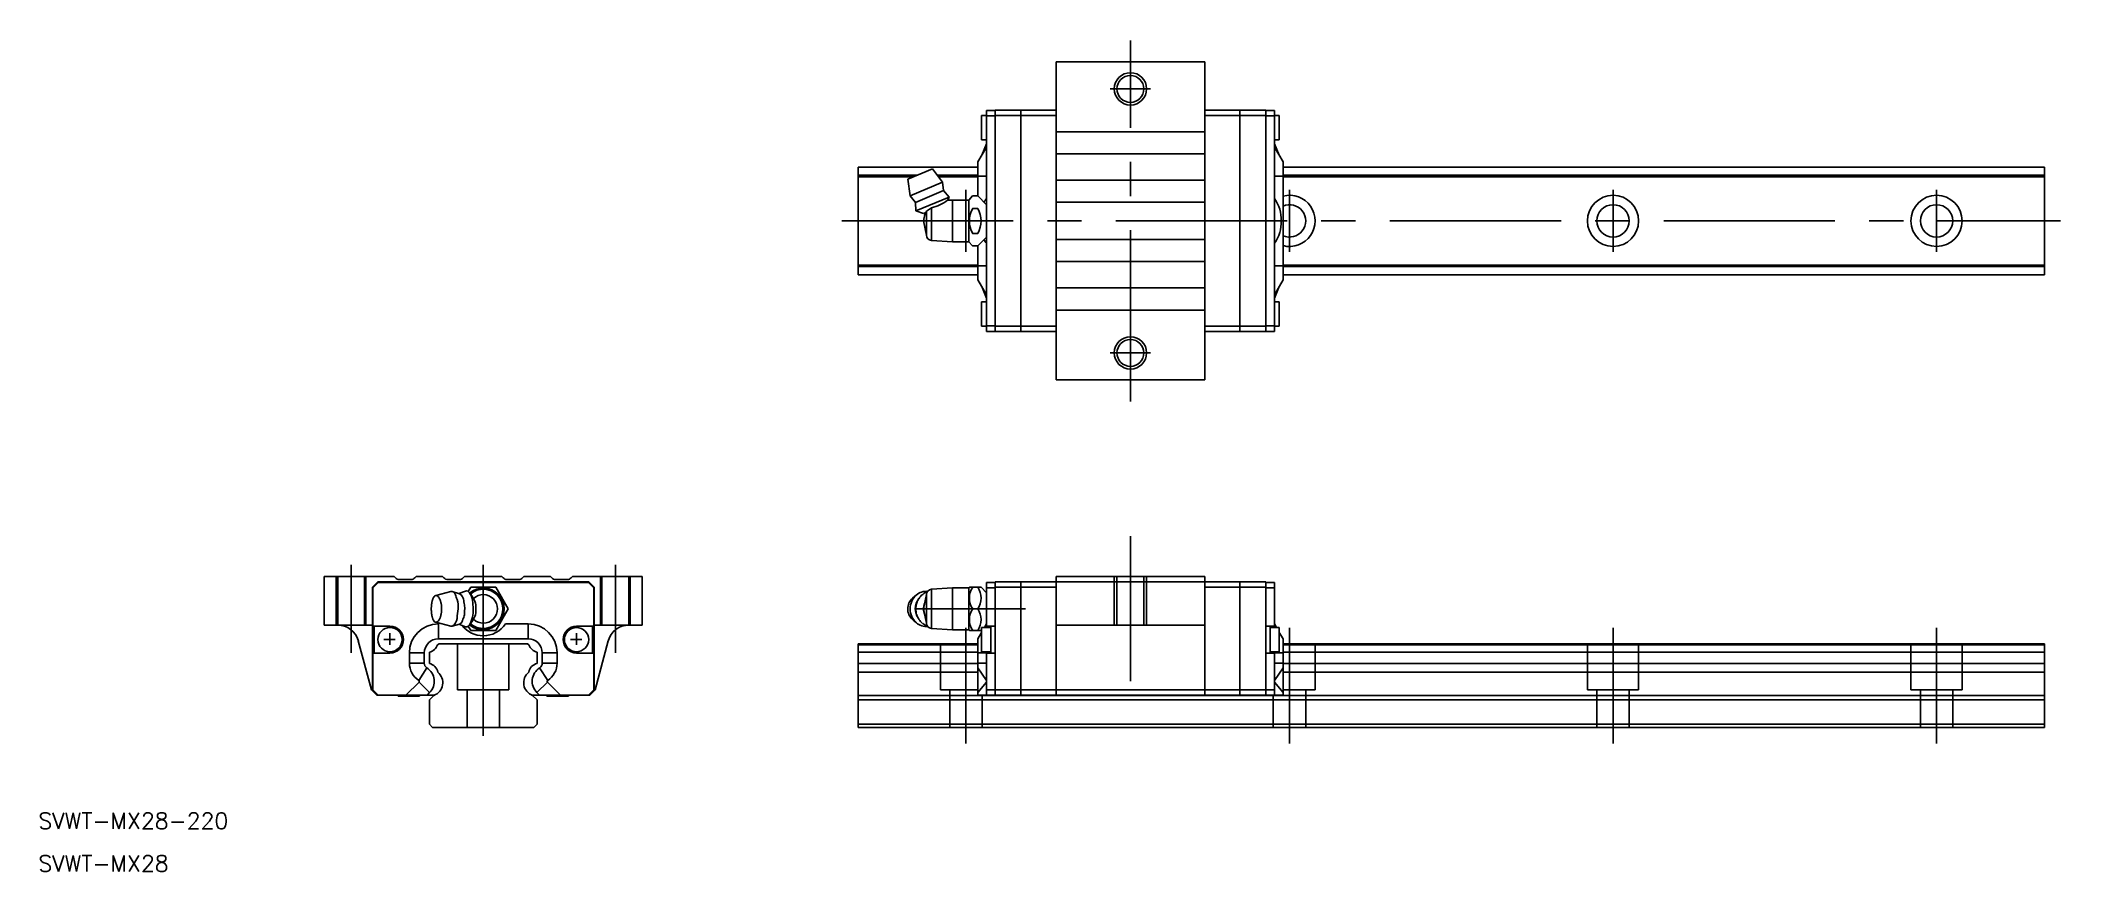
# Model space of a CAD drawing. Extents: x -82 to 293, y -27 to 127.
import ezdxf

# ---------------------------------------------------------------- set-up
doc = ezdxf.new("R2010")
doc.units = 0
doc.linetypes.add('CENTER', pattern=[50.8, 31.75, -6.35, 6.35, -6.35])
doc.linetypes.add('DASHED', pattern=[19.05, 12.7, -6.35])
doc.layers.get('0').update_dxf_attribs({"linetype": 'CONTINUOUS'})
doc.layers.add('CENTER', color=1, linetype='CENTER')
doc.styles.get("Standard").update_dxf_attribs({"font": 'txt.shx', "height": 3, "bigfont": 'bigfont.shx'})

msp = doc.modelspace()

# ---------------------------------------------------------------- linework, layer by layer
at = {"color": 7, "linetype": 'CONTINUOUS'}
for p, q in [((106.22, 123.5), (106.22, 64.5)), ((133.82, 123.5), (106.22, 123.5)), ((133.82, 64.5), (133.82, 123.5)), ((92.42, 109.05), (92.42, 113.55)), ((93.32, 113.55), (92.42, 113.55)), ((93.32, 114.5), (94.92, 114.5)), ((93.32, 114.5), (94.92, 114.5)), ((93.32, 113.5), (93.32, 114.5)), ((93.32, 113.5), (93.32, 114.5)), ((93.32, 113.5), (93.32, 94)), ((93.32, 94), (93.32, 113.5)), ((93.32, 113.5), (94.92, 113.5)), ((93.32, 113.5), (94.92, 113.5)), ((94.92, 114.55), (106.22, 114.55)), ((94.92, 113.55), (94.92, 114.55)), ((94.92, 74.45), (94.92, 113.55)), ((94.92, 113.55), (106.22, 113.55)), ((99.72, 73.45), (99.72, 114.55)), ((106.22, 114), (106.22, 115)), ((106.22, 74), (106.22, 114)), ((133.82, 114), (133.82, 115)), ((145.12, 114.55), (133.82, 114.55)), ((133.82, 74), (133.82, 114)), ((145.12, 113.55), (133.82, 113.55)), ((140.32, 73.45), (140.32, 114.55)), ((145.12, 113.55), (145.12, 114.55)), ((146.72, 114.5), (145.12, 114.5)), ((145.12, 74.45), (145.12, 113.55)), ((146.72, 113.5), (145.12, 113.5)), ((146.72, 113.5), (146.72, 114.5)), ((147.62, 113.55), (146.72, 113.55)), ((146.72, 113.5), (146.72, 74.5)), ((147.62, 109.05), (147.62, 113.55)), ((92.42, 109.05), (93.32, 109.05)), ((133.82, 110.55), (106.22, 110.55)), ((146.72, 109.05), (147.62, 109.05)), ((93.32, 107.7), (91.72, 104.93)), ((93.32, 107.7), (91.72, 104.93)), ((91.72, 104.93), (91.72, 102.33)), ((91.72, 104.93), (91.72, 102.33)), ((93.32, 108.33), (92.44, 106.17)), ((93.32, 108.33), (92.44, 106.17)), ((106.22, 106.45), (133.82, 106.45)), ((146.72, 108.33), (147.6, 106.17)), ((146.72, 107.7), (148.32, 104.93)), ((148.32, 104.93), (148.32, 102.33)), ((91.72, 104), (69.52, 104)), ((69.52, 104), (69.52, 102.48)), ((80.54, 102.48), (69.52, 102.48)), ((69.52, 102.2), (69.52, 102.48)), ((69.52, 85.8), (69.52, 102.2)), ((79.85, 102.2), (69.52, 102.2)), ((83.33, 103.64), (78.71, 101.73)), ((78.71, 101.73), (79.16, 98.67)), ((85.18, 101.16), (79.16, 98.67)), ((85.18, 101.16), (83.33, 103.64)), ((91.72, 102.48), (84.2, 102.48)), ((91.72, 102.2), (84.41, 102.2)), ((85.36, 99.61), (85.18, 101.16)), ((91.72, 102.33), (91.72, 98.6)), ((91.72, 102.33), (91.72, 98.6)), ((93.32, 102.33), (91.72, 102.33)), ((93.32, 102.33), (91.72, 102.33)), ((133.82, 101.55), (106.22, 101.55)), ((146.72, 102.33), (148.32, 102.33)), ((289.52, 104), (148.32, 104)), ((289.52, 102.48), (148.32, 102.48)), ((148.32, 102.33), (148.32, 94)), ((289.52, 102.2), (148.32, 102.2)), ((289.52, 102.48), (289.52, 104)), ((289.52, 102.48), (289.52, 102.2)), ((289.52, 102.2), (289.52, 85.8)), ((79.16, 98.67), (80.13, 97.44)), ((85.36, 99.61), (80.13, 97.44)), ((80.13, 97.44), (80.23, 95.86)), ((86.41, 98.42), (80.23, 95.86)), ((86.41, 98.42), (85.36, 99.61)), ((86.13, 97.82), (86.41, 98.42)), ((87.02, 97.87), (86.13, 97.82)), ((86.13, 97.82), (86.13, 97.82)), ((86.13, 97.82), (86.13, 97.82)), ((87.02, 97.87), (87.02, 90.13)), ((90.02, 97.87), (87.02, 97.87)), ((90.76, 98.62), (90.02, 97.87)), ((90.02, 97.87), (90.02, 90.13)), ((90.76, 98.62), (91.7, 98.62)), ((93.32, 97), (91.7, 98.62)), ((106.22, 97.45), (133.82, 97.45)), ((80.23, 95.86), (81.62, 95.36)), ((81.62, 95.36), (82.1, 95.55)), ((81.96, 95.5), (81.62, 94)), ((81.62, 94), (82.22, 91.35)), ((82.22, 95.81), (82.1, 95.55)), ((83.1, 96.45), (82.22, 95.81)), ((82.22, 95.81), (82.22, 91.35)), ((83.1, 96.45), (83.1, 90.36)), ((90.76, 96.31), (91.7, 96.31)), ((93.32, 94), (93.32, 74.5)), ((93.32, 94), (93.32, 74.5)), ((93.32, 74.5), (93.32, 94)), ((93.32, 94), (94.92, 94)), ((148.32, 94), (147.99, 94)), ((148.32, 85.67), (148.32, 94)), ((83.1, 90.36), (87.02, 90.13)), ((87.02, 90.13), (90.02, 90.13)), ((90.02, 90.13), (90.76, 89.38)), ((90.76, 91.69), (91.7, 91.69)), ((91.7, 89.38), (93.32, 91)), ((106.22, 90.55), (133.82, 90.55)), ((90.76, 89.38), (91.7, 89.38)), ((91.72, 85.67), (91.72, 89.4)), ((91.72, 85.67), (91.72, 89.4)), ((91.72, 85.67), (91.72, 89.4)), ((133.82, 86.45), (106.22, 86.45)), ((91.72, 85.8), (69.52, 85.8)), ((69.52, 85.8), (69.52, 85.52)), ((91.72, 85.52), (69.52, 85.52)), ((69.52, 84), (69.52, 85.52)), ((91.72, 84), (69.52, 84)), ((91.72, 83.07), (91.72, 85.67)), ((91.72, 83.07), (91.72, 85.67)), ((91.72, 83.07), (91.72, 85.67)), ((93.32, 85.67), (91.72, 85.67)), ((93.32, 85.67), (91.72, 85.67)), ((93.32, 85.67), (91.72, 85.67)), ((93.32, 80.3), (91.72, 83.07)), ((93.32, 80.3), (91.72, 83.07)), ((93.32, 80.3), (91.72, 83.07)), ((146.72, 85.67), (148.32, 85.67)), ((146.72, 80.3), (148.32, 83.07)), ((289.52, 85.8), (148.32, 85.8)), ((148.32, 83.07), (148.32, 85.67)), ((289.52, 85.52), (148.32, 85.52)), ((289.52, 84), (148.32, 84)), ((289.52, 85.52), (289.52, 85.8)), ((289.52, 85.52), (289.52, 84)), ((92.42, 78.95), (92.42, 74.45)), ((93.32, 78.95), (92.42, 78.95)), ((93.32, 79.67), (92.44, 81.83)), ((93.32, 79.67), (92.44, 81.83)), ((93.32, 79.67), (92.44, 81.83)), ((106.22, 81.55), (133.82, 81.55)), ((146.72, 79.67), (147.6, 81.83)), ((147.62, 78.95), (146.72, 78.95)), ((147.62, 78.95), (147.62, 74.45)), ((133.82, 77.45), (106.22, 77.45)), ((92.42, 74.45), (93.32, 74.45)), ((93.32, 74.5), (94.92, 74.5)), ((93.32, 74.5), (94.92, 74.5)), ((93.32, 74.5), (94.92, 74.5)), ((93.32, 74.5), (93.32, 73.5)), ((93.32, 74.5), (93.32, 73.5)), ((93.32, 74.5), (93.32, 73.5)), ((93.32, 73.5), (94.92, 73.5)), ((93.32, 73.5), (94.92, 73.5)), ((93.32, 73.5), (94.92, 73.5)), ((94.92, 74.45), (106.22, 74.45)), ((94.92, 74.45), (94.92, 73.45)), ((94.92, 73.45), (106.22, 73.45)), ((106.22, 74), (106.22, 73)), ((145.12, 74.45), (133.82, 74.45)), ((133.82, 74), (133.82, 73)), ((145.12, 73.45), (133.82, 73.45)), ((146.72, 74.5), (145.12, 74.5)), ((145.12, 74.45), (145.12, 73.45)), ((146.72, 73.5), (145.12, 73.5)), ((146.72, 74.5), (146.72, 73.5)), ((146.72, 74.45), (147.62, 74.45)), ((133.82, 64.5), (106.22, 64.5)), ((-16.55, 28), (-29.5, 28)), ((-29.5, 28), (-29.5, 19)), ((-19.55, 27), (-20.55, 26)), ((-19.5, 26.9), (-20.5, 25.9)), ((-19.5, 26.9), (-20.5, 25.9)), ((19.55, 27), (-19.55, 27)), ((-19.5, 26.9), (0, 26.9)), ((0, 26.9), (-19.5, 26.9)), ((-16.29, 27.74), (-16.55, 28)), ((-13.41, 27.45), (-15.59, 27.45)), ((-12.45, 28), (-12.71, 27.74)), ((-12.45, 28), (-7.55, 28)), ((-7.29, 27.74), (-7.55, 28)), ((-4.41, 27.45), (-6.59, 27.45)), ((-3.45, 28), (-3.71, 27.74)), ((3.45, 28), (-3.45, 28)), ((0, 26.9), (19.5, 26.9)), ((0, 26.9), (19.5, 26.9)), ((19.5, 26.9), (0, 26.9)), ((0, 26), (0, 26.9)), ((3.45, 28), (3.71, 27.74)), ((4.41, 27.45), (6.59, 27.45)), ((7.29, 27.74), (7.55, 28)), ((12.45, 28), (7.55, 28)), ((12.45, 28), (12.71, 27.74)), ((13.41, 27.45), (15.59, 27.45)), ((16.29, 27.74), (16.55, 28)), ((16.55, 28), (29.5, 28)), ((19.5, 26.9), (20.5, 25.9)), ((19.5, 26.9), (20.5, 25.9)), ((19.5, 26.9), (20.5, 25.9)), ((19.55, 27), (20.55, 26)), ((29.5, 28), (29.5, 19)), ((93.32, 26.9), (94.92, 26.9)), ((93.32, 26.9), (94.92, 26.9)), ((93.32, 26.9), (94.92, 26.9)), ((93.32, 26.9), (93.32, 25.9)), ((93.32, 26.9), (93.32, 25.9)), ((93.32, 26.9), (93.32, 25.9)), ((94.92, 27), (106.22, 27)), ((94.92, 27), (94.92, 26)), ((99.72, 6), (99.72, 27)), ((133.82, 28), (106.22, 28)), ((106.22, 28), (106.22, 27)), ((133.82, 27), (106.22, 27)), ((106.22, 27), (106.22, 20.5)), ((133.82, 28), (133.82, 27)), ((133.82, 27), (133.82, 20.5)), ((145.12, 27), (133.82, 27)), ((140.32, 6), (140.32, 27)), ((145.12, 27), (145.12, 26)), ((146.72, 26.9), (145.12, 26.9)), ((146.72, 26.9), (146.72, 25.9)), ((-20.55, 26), (-20.55, 7)), ((-20.5, 25.9), (-20.5, 18.8)), ((-20.5, 25.9), (-20.5, 18.8)), ((-6.04, 25.24), (-8.78, 24.49)), ((-4.4, 24.82), (-5.77, 25.24)), ((-3.32, 25.31), (-4.54, 24.86)), ((-2.77, 25.2), (-2.31, 26)), ((-2.77, 25.2), (-2.31, 26)), ((-2.14, 24.42), (-2.56, 24.98)), ((-2.31, 26), (2.31, 26)), ((-1.81, 23.93), (-2.14, 24.42)), ((-1.55, 23.43), (-1.81, 23.93)), ((2.31, 26), (4.62, 22)), ((20.5, 25.9), (20.5, 18.8)), ((20.5, 25.9), (20.5, 18.8)), ((20.5, 25.9), (20.5, 18.8)), ((20.55, 26), (20.55, 7)), ((80.33, 24.58), (79.61, 23.98)), ((82.22, 24.65), (81.62, 22)), ((82.22, 24.65), (82.22, 19.35)), ((87.02, 25.88), (83.1, 25.64)), ((83.1, 25.64), (83.1, 18.36)), ((90.02, 25.88), (87.02, 25.88)), ((87.02, 25.88), (87.02, 18.13)), ((90.15, 26), (90.02, 25.88)), ((90.02, 25.88), (90.02, 18.13)), ((90.15, 26), (90.76, 26)), ((90.76, 26), (91.7, 26)), ((91.7, 26), (92.32, 26)), ((93.32, 25), (92.32, 26)), ((93.32, 25.9), (93.32, 18.8)), ((93.32, 25.9), (93.32, 18.8)), ((93.32, 25.9), (93.32, 18.8)), ((93.32, 25.9), (94.92, 25.9)), ((93.32, 25.9), (94.92, 25.9)), ((93.32, 25.9), (94.92, 25.9)), ((94.92, 26), (94.92, 7)), ((94.92, 26), (106.22, 26)), ((145.12, 26), (133.82, 26)), ((145.12, 26), (145.12, 7)), ((146.72, 25.9), (145.12, 25.9)), ((146.72, 25.9), (146.72, 18.8)), ((-29.5, 19), (-20.55, 19)), ((-20.5, 18.8), (-17.3, 18.8)), ((-20.5, 18.8), (-17.3, 18.8)), ((-20.25, 18.8), (-20.25, 13.8)), ((-20.25, 18.8), (-20.25, 13.8)), ((-8.78, 19.51), (-6.04, 18.76)), ((-8.33, 19.2), (-8.33, 16.43)), ((-8.33, 19.2), (-8.33, 16.43)), ((-5.77, 18.76), (-4.4, 19.18)), ((-4.54, 19.14), (-3.32, 18.69)), ((-2.77, 18.8), (-2.31, 18)), ((-2.56, 19.02), (-2.14, 19.58)), ((-2.14, 19.58), (-1.81, 20.07)), ((-1.81, 20.07), (-1.55, 20.57)), ((4.62, 22), (2.31, 18)), ((8.33, 19.2), (4.14, 19.2)), ((8.33, 19.2), (4.14, 19.2)), ((8.33, 19.2), (4.14, 19.2)), ((8.33, 19.2), (8.33, 16.43)), ((8.33, 19.2), (8.33, 16.43)), ((8.33, 19.2), (8.33, 16.43)), ((20.5, 18.8), (17.3, 18.8)), ((20.5, 18.8), (17.3, 18.8)), ((20.5, 18.8), (17.3, 18.8)), ((20.25, 18.8), (20.25, 13.8)), ((20.25, 18.8), (20.25, 13.8)), ((20.55, 19), (29.5, 19)), ((81.62, 22), (82.22, 19.35)), ((90.76, 22), (91.7, 22)), ((93.32, 19.2), (92.95, 18.55)), ((93.32, 19.2), (92.95, 18.55)), ((93.32, 19.2), (92.95, 18.55)), ((93.32, 18.8), (94.92, 18.8)), ((93.32, 18.8), (94.92, 18.8)), ((93.32, 18.8), (94.92, 18.8)), ((93.32, 18.55), (93.32, 18.8)), ((93.32, 18.55), (93.32, 18.8)), ((93.32, 18.55), (93.32, 18.8)), ((94.12, 18.8), (94.12, 13.8)), ((94.12, 18.8), (94.12, 13.8)), ((106.22, 20.5), (106.22, 7)), ((133.82, 19), (106.22, 19)), ((133.82, 20.5), (133.82, 7)), ((146.72, 18.8), (145.12, 18.8)), ((145.92, 18.8), (145.92, 13.8)), ((146.72, 19.2), (147.1, 18.55)), ((146.72, 18.55), (146.72, 18.8)), ((-20.75, 7), (-23.17, 16.04)), ((-8.2, 15.5), (-8.48, 15.34)), ((-8.33, 16.43), (0, 16.43)), ((-8.33, 16.43), (0, 16.43)), ((8.2, 15.5), (-8.2, 15.5)), ((2.31, 18), (-2.31, 18)), ((0, 17), (0, 18)), ((0, 16.43), (0, 17)), ((0, 16.43), (0, 17)), ((0, 16.43), (0, 17)), ((8.33, 16.43), (0, 16.43)), ((8.33, 16.43), (0, 16.43)), ((8.33, 16.43), (0, 16.43)), ((0, 15.5), (0, 16.43)), ((8.2, 15.5), (8.48, 15.34)), ((20.75, 7), (23.17, 16.04)), ((91.72, 15.5), (69.52, 15.5)), ((69.52, 15.5), (69.52, 15.34)), ((91.72, 15.34), (69.52, 15.34)), ((69.52, 13.94), (69.52, 15.34)), ((83.1, 18.36), (87.02, 18.13)), ((87.02, 18.13), (90.02, 18.13)), ((90.02, 18.13), (90.15, 18)), ((90.76, 18), (90.15, 18)), ((90.76, 18), (91.7, 18)), ((92.32, 18), (91.7, 18)), ((92.42, 17.64), (91.72, 16.43)), ((92.42, 17.64), (91.72, 16.43)), ((92.42, 17.64), (91.72, 16.43)), ((91.72, 13.83), (91.72, 16.43)), ((91.72, 13.83), (91.72, 16.43)), ((91.72, 13.83), (91.72, 16.43)), ((92.32, 18), (92.42, 18.1)), ((92.42, 18.55), (92.42, 14.05)), ((94.12, 18.55), (92.42, 18.55)), ((92.87, 18.55), (93.05, 18.73)), ((147.62, 18.55), (145.92, 18.55)), ((147.62, 18.55), (147.62, 14.05)), ((147.62, 17.64), (148.32, 16.43)), ((148.32, 13.83), (148.32, 16.43)), ((289.52, 15.5), (148.32, 15.5)), ((289.52, 15.34), (148.32, 15.34)), ((289.52, 15.34), (289.52, 15.5)), ((289.52, 15.34), (289.52, 13.94)), ((-20.5, 13.8), (-20.5, 7)), ((-20.5, 13.8), (-20.5, 7)), ((-17.3, 13.8), (-20.5, 13.8)), ((-17.3, 13.8), (-20.5, 13.8)), ((-13.7, 13.83), (-10.93, 13.83)), ((-13.7, 13.83), (-10.93, 13.83)), ((-13.7, 11.92), (-13.7, 13.83)), ((-13.7, 11.92), (-13.7, 13.83)), ((-13.7, 11.92), (-10.93, 11.92)), ((-13.7, 11.92), (-10.93, 11.92)), ((-10.93, 11.92), (-10.93, 13.83)), ((-10.93, 11.92), (-10.93, 13.83)), ((-10, 13.94), (-10, 11.86)), ((10, 13.94), (10, 11.86)), ((13.7, 13.83), (10.93, 13.83)), ((13.7, 13.83), (10.93, 13.83)), ((13.7, 13.83), (10.93, 13.83)), ((10.93, 11.92), (10.93, 13.83)), ((10.93, 11.92), (10.93, 13.83)), ((10.93, 11.92), (10.93, 13.83)), ((13.7, 11.92), (10.93, 11.92)), ((13.7, 11.92), (10.93, 11.92)), ((13.7, 11.92), (10.93, 11.92)), ((13.7, 11.92), (13.7, 13.83)), ((13.7, 11.92), (13.7, 13.83)), ((13.7, 11.92), (13.7, 13.83)), ((17.3, 13.8), (20.5, 13.8)), ((17.3, 13.8), (20.5, 13.8)), ((17.3, 13.8), (20.5, 13.8)), ((20.5, 13.8), (20.5, 7)), ((20.5, 13.8), (20.5, 7)), ((20.5, 13.8), (20.5, 7)), ((91.72, 13.94), (69.52, 13.94)), ((69.52, 13.94), (69.52, 11.86)), ((91.72, 11.86), (69.52, 11.86)), ((69.52, 10.24), (69.52, 11.86)), ((93.32, 13.83), (91.72, 13.83)), ((91.72, 11.92), (91.72, 13.83)), ((93.32, 13.83), (91.72, 13.83)), ((91.72, 11.92), (91.72, 13.83)), ((93.32, 13.83), (91.72, 13.83)), ((91.72, 11.92), (91.72, 13.83)), ((91.72, 11.07), (91.72, 11.92)), ((93.32, 11.92), (91.72, 11.92)), ((91.72, 11.07), (91.72, 11.92)), ((93.32, 11.92), (91.72, 11.92)), ((91.72, 11.07), (91.72, 11.92)), ((93.32, 11.92), (91.72, 11.92)), ((92.42, 14.05), (94.12, 14.05)), ((93.32, 13.8), (93.32, 14.05)), ((93.32, 13.8), (93.32, 14.05)), ((93.32, 13.8), (93.32, 14.05)), ((93.32, 13.8), (94.92, 13.8)), ((93.32, 13.8), (94.92, 13.8)), ((93.32, 13.8), (94.92, 13.8)), ((93.32, 13.8), (93.32, 7)), ((93.32, 13.8), (93.32, 7)), ((93.32, 13.8), (93.32, 7)), ((146.72, 13.8), (145.12, 13.8)), ((145.92, 14.05), (147.62, 14.05)), ((146.72, 13.8), (146.72, 14.05)), ((146.72, 13.83), (148.32, 13.83)), ((146.72, 13.8), (146.72, 7)), ((146.72, 11.92), (148.32, 11.92)), ((289.52, 13.94), (148.32, 13.94)), ((148.32, 11.92), (148.32, 13.83)), ((148.32, 11.07), (148.32, 11.92)), ((289.52, 11.86), (148.32, 11.86)), ((289.52, 11.86), (289.52, 13.94)), ((289.52, 11.86), (289.52, 10.24)), ((-14.33, 6), (-11.91, 8.42)), ((-14.33, 6), (-11.91, 8.42)), ((-11.95, 8.73), (-10.46, 11.07)), ((-11.95, 8.73), (-10.46, 11.07)), ((-11.91, 8.42), (-9.95, 6.46)), ((-11.91, 8.42), (-9.95, 6.46)), ((11.91, 8.42), (9.95, 6.46)), ((11.91, 8.42), (9.95, 6.46)), ((11.91, 8.42), (9.95, 6.46)), ((11.95, 8.73), (10.46, 11.07)), ((11.95, 8.73), (10.46, 11.07)), ((11.95, 8.73), (10.46, 11.07)), ((14.33, 6), (11.91, 8.42)), ((14.33, 6), (11.91, 8.42)), ((14.33, 6), (11.91, 8.42)), ((69.52, 5.95), (69.52, 10.24)), ((91.72, 10.24), (69.52, 10.24)), ((93.32, 8.73), (91.72, 11.07)), ((91.72, 6.46), (91.72, 11.07)), ((93.32, 8.73), (91.72, 11.07)), ((91.72, 6.46), (91.72, 11.07)), ((93.32, 8.73), (91.72, 11.07)), ((91.72, 6.46), (91.72, 11.07)), ((93.32, 8.42), (91.72, 6.46)), ((93.32, 8.42), (91.72, 6.46)), ((93.32, 8.42), (91.72, 6.46)), ((146.72, 8.73), (148.32, 11.07)), ((146.72, 8.42), (148.32, 6.46)), ((148.32, 6.46), (148.32, 11.07)), ((289.52, 10.24), (148.32, 10.24)), ((289.52, 10.24), (289.52, 5.95)), ((-20.75, 7), (-19.75, 6)), ((-20.55, 7), (-19.55, 6)), ((-20.5, 7), (-19.5, 6)), ((-20.5, 7), (-19.5, 6)), ((-19.75, 6), (-19.55, 6)), ((-19.55, 6), (-19.5, 6)), ((-19.5, 6), (-14.33, 6)), ((-19.5, 6), (-14.33, 6)), ((-15.8, 6), (-15.8, 5.8)), ((-11.8, 5.8), (-15.8, 5.8)), ((-14.33, 6), (-10.42, 6)), ((-14.33, 6), (-10.42, 6)), ((-11.8, 5.8), (-11.8, 6)), ((-10.42, 6), (-9.95, 6.46)), ((-10.42, 6), (-9.95, 6.46)), ((-10.42, 6), (-9.02, 6)), ((-10.42, 6), (-9.02, 6)), ((-9.15, 5.95), (-10, 5.1)), ((-10, 5.1), (-10, 0.6)), ((10.42, 6), (9.02, 6)), ((10.42, 6), (9.02, 6)), ((10.42, 6), (9.02, 6)), ((9.15, 5.95), (10, 5.1)), ((10.42, 6), (9.95, 6.46)), ((10.42, 6), (9.95, 6.46)), ((10.42, 6), (9.95, 6.46)), ((10, 5.1), (10, 0.6)), ((14.33, 6), (10.42, 6)), ((14.33, 6), (10.42, 6)), ((14.33, 6), (10.42, 6)), ((11.8, 6), (11.8, 5.8)), ((11.8, 5.8), (15.8, 5.8)), ((19.5, 6), (14.33, 6)), ((19.5, 6), (14.33, 6)), ((19.5, 6), (14.33, 6)), ((15.8, 5.8), (15.8, 6)), ((20.5, 7), (19.5, 6)), ((20.5, 7), (19.5, 6)), ((20.5, 7), (19.5, 6)), ((19.55, 6), (19.5, 6)), ((20.55, 7), (19.55, 6)), ((19.75, 6), (19.55, 6)), ((20.75, 7), (19.75, 6)), ((152.82, 5.95), (69.52, 5.95)), ((69.52, 5.95), (69.52, 5.1)), ((289.52, 5.1), (69.52, 5.1)), ((69.52, 5.1), (69.52, 0.6)), ((91.72, 6), (91.72, 6.46)), ((91.72, 6), (91.72, 6.46)), ((91.72, 6), (91.72, 6.46)), ((93.32, 6), (91.72, 6)), ((93.32, 6), (91.72, 6)), ((93.32, 6), (91.72, 6)), ((93.32, 7), (93.32, 6)), ((93.32, 7), (93.32, 6)), ((93.32, 7), (93.32, 6)), ((93.32, 7), (94.92, 7)), ((93.32, 7), (94.92, 7)), ((93.32, 7), (94.92, 7)), ((93.32, 6), (94.92, 6)), ((93.32, 6), (94.92, 6)), ((93.32, 6), (94.92, 6)), ((94.92, 7), (94.92, 6)), ((94.92, 7), (106.22, 7)), ((94.92, 6), (106.22, 6)), ((106.22, 7), (106.22, 6)), ((133.82, 7), (106.22, 7)), ((133.82, 6), (106.22, 6)), ((289.52, 5.95), (132.02, 5.95)), ((133.82, 7), (133.82, 6)), ((145.12, 7), (133.82, 7)), ((145.12, 6), (133.82, 6)), ((146.72, 7), (145.12, 7)), ((145.12, 7), (145.12, 6)), ((146.72, 6), (145.12, 6)), ((146.72, 7), (146.72, 6)), ((146.72, 6), (148.32, 6)), ((148.32, 6), (148.32, 6.46)), ((289.52, 5.1), (289.52, 5.95)), ((289.52, 0.6), (289.52, 5.1)), ((-10, 0.6), (-9.4, 0)), ((-9.4, 0), (9.4, 0)), ((10, 0.6), (9.4, 0)), ((289.52, 0.6), (69.52, 0.6)), ((69.52, 0.6), (69.52, 0)), ((289.52, 0), (69.52, 0)), ((289.52, 0), (289.52, 0.6))]:
    msp.add_line(p, q, dxfattribs=at)
at = {"color": 3, "linetype": 'DASHED'}
for p, q in [((-27.25, 28), (-27.25, 19)), ((-27, 28), (-27, 19)), ((-22, 28), (-22, 19)), ((-21.75, 28), (-21.75, 19)), ((21.75, 28), (21.75, 19)), ((22, 28), (22, 19)), ((27, 28), (27, 19)), ((27.25, 28), (27.25, 19)), ((117.02, 28), (117.02, 19)), ((117.52, 28), (117.52, 19)), ((122.52, 28), (122.52, 19)), ((123.02, 28), (123.02, 19)), ((-27.25, 19), (-21.75, 19)), ((21.75, 19), (27.25, 19)), ((-4.75, 15.5), (-4.75, 7)), ((4.75, 15.5), (4.75, 7)), ((84.77, 15.5), (84.77, 7)), ((154.27, 15.5), (154.27, 7)), ((204.77, 15.5), (204.77, 7)), ((214.27, 15.5), (214.27, 7)), ((264.77, 15.5), (264.77, 7)), ((274.27, 15.5), (274.27, 7)), ((4.75, 7), (-4.75, 7)), ((-3, 7), (-3, 0)), ((3, 7), (3, 0)), ((84.77, 7), (91.72, 7)), ((86.52, 7), (86.52, 0)), ((92.52, 6), (92.52, 0)), ((146.52, 6), (146.52, 0)), ((148.32, 7), (154.27, 7)), ((152.52, 7), (152.52, 0)), ((204.77, 7), (214.27, 7)), ((206.52, 7), (206.52, 0)), ((212.52, 7), (212.52, 0)), ((264.77, 7), (274.27, 7)), ((266.52, 7), (266.52, 0)), ((272.52, 7), (272.52, 0))]:
    msp.add_line(p, q, dxfattribs=at)
at = {"linetype": 'CONTINUOUS'}
for p, q in [((-5.77, 25.24), (-6.04, 25.24)), ((-5.77, 18.76), (-6.04, 18.76))]:
    msp.add_line(p, q, dxfattribs=at)
at = {"color": 3, "linetype": 'CONTINUOUS'}
for centre in [(120.02, 118.5), (120.02, 69.5)]:
    msp.add_circle(centre, 3, dxfattribs=at)
at = {"color": 7, "linetype": 'CONTINUOUS'}
for centre, radius in [((120.02, 118.5), 2.5), ((209.52, 94), 4.75), ((269.52, 94), 4.75), ((209.52, 94), 3), ((269.52, 94), 3), ((120.02, 69.5), 2.5), ((-17.3, 16.3), 2.25), ((17.3, 16.3), 2.25)]:
    msp.add_circle(centre, radius, dxfattribs=at)
for centre, radius, start, end in [((81.68, 103.6), 7.29, 281.2292, 307.55), ((96.46, 95.49), 4.11, 139.8147, 151.2732), ((96.46, 95.49), 4.11, 139.8147, 151.2732), ((141.32, 94.22), 6.67, 358.1073, 36.0009), ((149.52, 94), 4.75, 255.3667, 104.6333), ((94.77, 94), 4.62, 150.0104, 209.9895), ((87.7, 94), 4.62, 330.0001, 29.9999), ((141.32, 93.78), 6.67, 323.9991, 1.8927), ((149.52, 94), 3, 246.4218, 113.5782), ((83.22, 91.35), 1, 180, 263.2229), ((96.46, 92.51), 4.11, 208.7268, 220.1853), ((96.46, 92.51), 4.11, 208.7268, 220.1853), ((96.46, 92.51), 4.11, 208.7268, 220.1853), ((-15.59, 28.45), 1, 225, 270), ((-13.41, 28.45), 1, 270, 315), ((-6.59, 28.45), 1, 225, 270), ((-4.41, 28.45), 1, 270, 315), ((4.41, 28.45), 1, 225, 270), ((6.59, 28.45), 1, 270, 315), ((13.41, 28.45), 1, 225, 270), ((15.59, 28.45), 1, 270, 315), ((-7.82, 22.29), 1.81, 173.733, 180.0616), ((-13.47, 22.91), 3.87, 353.733, 356.7047), ((-7.84, 22.58), 1.77, 170.1836, 176.7047), ((-13.84, 23.62), 4.32, 350.1836, 352.8665), ((-7.89, 22.88), 1.68, 165.9229, 172.8665), ((-15.06, 24.67), 5.71, 345.9229, 347.9835), ((-7.99, 23.17), 1.51, 160.0922, 167.9835), ((-31.26, 31.6), 23.24, 340.0922, 340.6158), ((-8.23, 23.49), 1.18, 149.9462, 160.6158), ((-7.16, 22.88), 2.41, 144.2871, 149.9462), ((-8.72, 24), 0.49, 97.1639, 144.2871), ((-8.83, 23.86), 0.628, 42.7713, 85.8209), ((-9.66, 23.09), 1.76, 34.4113, 42.7713), ((-9.34, 23.31), 1.37, 24.8028, 34.4113), ((-13.66, 21.32), 6.13, 22.7591, 24.8028), ((-9.7, 22.98), 1.84, 16.1339, 22.7591), ((-41.36, 13.82), 34.79, 15.7913, 16.1339), ((-9.92, 22.71), 2.12, 10.2366, 15.7913), ((23.12, 28.68), 31.46, 190.2366, 190.607), ((-10.04, 22.47), 2.29, 5.5412, 10.607), ((8.45, 24.26), 16.29, 185.5412, 186.2483), ((-10.11, 22.23), 2.37, 1.408, 6.2483), ((-6.18, 24.24), 1.08, 21.0278, 67.2834), ((-25.74, 16.72), 22.03, 18.6519, 21.0278), ((-8.85, 22.42), 4.21, 354.2322, 18.6519), ((-4.99, 23.55), 1.39, 55.0676, 65.0564), ((-4.56, 24.16), 0.646, 25.4744, 55.0676), ((16.46, 34.18), 22.64, 205.4744, 206.7542), ((-5, 23.36), 1.4, 7.3483, 26.7542), ((21.44, 26.77), 25.26, 187.3483, 189.748), ((-5.24, 22.19), 1.81, 354.0912, 9.748), ((-3.14, 24.83), 0.511, 60.8171, 110.5992), ((-3.37, 24.42), 0.984, 34.9878, 60.8171), ((-5.21, 23.13), 3.23, 7.3525, 34.9878), ((0, 22), 3.88, 229.2393, 130.7607), ((0, 22), 3.64, 229.0058, 130.9942), ((-24.05, 20.7), 22.23, 3.3561, 7.3525), ((0, 22), 2.65, 226.8285, 133.1715), ((-6.66, 22), 5.31, 344.3386, 15.6614), ((81.46, 21.99), 2.75, 156.3696, 179.7225), ((81.17, 22.11), 2.43, 129.9202, 156.3696), ((82.61, 22.01), 3.45, 155.8923, 180.1998), ((82.46, 22.08), 3.29, 130.7852, 155.8923), ((83.26, 21.99), 3.14, 141.4466, 179.7942), ((83.69, 22.02), 3.46, 163.2854, 180.3436), ((82.18, 22.4), 2.86, 85.1547, 130.7852), ((83.83, 21.98), 3.61, 146.9357, 163.2854), ((83.42, 22.25), 3.11, 109.6894, 146.9357), ((84.02, 22), 2.4, 154.7068, 179.7781), ((83.22, 24.65), 1, 96.7771, 180), ((93.69, 24), 3.54, 145.6279, 214.3721), ((88.78, 24), 3.54, 325.6279, 34.3721), ((-27.03, 15), 4, 15, 90), ((-17.3, 16.3), 2.5, 270, 90), ((-17.3, 16.3), 2.5, 270, 90), ((-8.33, 13.83), 5.37, 90.0008, 179.9992), ((-8.33, 13.83), 5.37, 90.0008, 179.9992), ((-13.35, 22.28), 3.71, 356.9724, 0.0616), ((-7.82, 21.99), 1.83, 176.9724, 183.2469), ((-13.35, 21.68), 3.72, 0.1617, 3.2469), ((-7.82, 21.69), 1.81, 180.1617, 186.4986), ((-13.49, 21.05), 3.89, 3.5403, 6.4986), ((-7.84, 21.4), 1.77, 183.5403, 190.0814), ((-13.88, 20.32), 4.37, 7.4277, 10.0814), ((-7.89, 21.1), 1.67, 187.4277, 194.4141), ((-15.23, 19.22), 5.9, 12.4183, 14.4141), ((-8, 20.81), 1.5, 192.4183, 200.4132), ((-42.96, 7.8), 35.8, 20.0721, 20.4132), ((-8.25, 20.48), 1.15, 200.0721, 211.1208), ((-7.48, 20.95), 2.06, 211.1208, 217.8884), ((-8.72, 19.98), 0.477, 217.8884, 242.119), ((-8.77, 19.89), 0.381, 242.119, 267.2598), ((-8.82, 20.11), 0.597, 273.2202, 298.7005), ((-8.81, 20.1), 0.589, 298.7005, 314.972), ((-9.53, 20.81), 1.59, 314.972, 324.4048), ((-9.31, 20.66), 1.33, 324.4048, 334.4057), ((-13.18, 22.51), 5.62, 334.4057, 336.6464), ((-9.68, 21), 1.81, 336.6464, 343.3865), ((-35.48, 28.7), 28.74, 343.3865, 343.8022), ((-9.91, 21.27), 2.1, 343.8022, 349.4059), ((26.22, 14.52), 34.65, 169.0693, 169.4059), ((-10.04, 21.52), 2.28, 349.0693, 354.1585), ((8.81, 19.59), 16.67, 173.4671, 174.1585), ((-10.1, 21.76), 2.37, 353.4671, 358.3172), ((5.9, 21.29), 13.64, 177.4766, 178.3172), ((5.83, 22.62), 13.57, 181.408, 182.2531), ((-10.13, 21.99), 2.4, 357.4766, 2.2531), ((-6.93, 20.49), 2.08, 304.0454, 352.8838), ((-79.96, 29.61), 75.68, 352.8838, 354.2322), ((-4.7, 19.97), 0.842, 290.5673, 338.4782), ((0, 22), 5, 218.0521, 269.9873), ((0, 22), 5, 218.0521, 269.9873), ((-24.16, 27.65), 21.76, 338.4782, 340.7177), ((-6.12, 21.34), 2.66, 340.7177, 1.156), ((1.47, 21.49), 4.94, 174.0912, 181.156), ((-2.06, 17.59), 1.41, 120.5653, 126.3092), ((-3.06, 19.29), 0.561, 300.5653, 331.7244), ((-8.05, 21.97), 6.23, 331.7244, 345.9353), ((-6.97, 21.7), 5.12, 345.9353, 3.3561), ((0, 22), 5, 270.0118, 325.9324), ((0, 22), 5, 270.0118, 325.9324), ((0, 22), 5, 270.0118, 325.9324), ((8.33, 13.83), 5.37, 0.0008, 89.9992), ((8.33, 13.83), 5.37, 0.0008, 89.9992), ((8.33, 13.83), 5.37, 0.0008, 89.9992), ((17.3, 16.3), 2.5, 90, 270), ((17.3, 16.3), 2.5, 90, 270), ((17.3, 16.3), 2.5, 90, 270), ((27.03, 15), 4, 90, 165), ((81.34, 21.99), 2.63, 179.7225, 204.1854), ((81.26, 21.95), 2.53, 204.1854, 229.5249), ((82.72, 22.01), 3.56, 180.1998, 203.7081), ((82.38, 21.86), 3.19, 203.7081, 230.0021), ((111.02, 56.82), 48.38, 229.5249, 230.6346), ((83.11, 21.99), 2.98, 179.7942, 196.5767), ((83.99, 22.02), 3.76, 180.3436, 196.0273), ((83.35, 22.06), 3.23, 196.5767, 217.9131), ((82.23, 21.68), 2.95, 230.0021, 251.8623), ((83.58, 21.9), 3.33, 196.0273, 213.7038), ((83.6, 21.92), 3.36, 213.7038, 231.0042), ((82.17, 21.5), 2.76, 251.8623, 275.2328), ((83.32, 21.56), 2.9, 231.0042, 250.9998), ((84.08, 22.02), 2.46, 180.3823, 205.1326), ((83.22, 19.35), 1, 180, 263.2229), ((93.69, 20), 3.54, 145.6279, 214.3721), ((88.78, 20), 3.54, 325.6279, 34.3721), ((-8.33, 13.83), 2.6, 90, 180), ((-8.33, 13.83), 2.6, 90, 180), ((-10.48, 15.98), 2.1, 283.2606, 342.1056), ((-3.12, 19.59), 0.919, 257.7557, 277.7073), ((-3.03, 18.92), 0.242, 277.7073, 306.3092), ((8.33, 13.83), 2.6, 0, 90), ((8.33, 13.83), 2.6, 0, 90), ((8.33, 13.83), 2.6, 0, 90), ((10.48, 15.98), 2.1, 197.8944, 256.7394), ((-9.93, 11.92), 3.77, 180, 237.6682), ((-9.93, 11.92), 3.77, 180, 237.6682), ((-9.93, 11.92), 1, 180, 237.6682), ((-9.93, 11.92), 1, 180, 237.6682), ((-10.48, 9.82), 2.1, 11.6297, 76.7394), ((10.48, 9.82), 2.1, 103.2606, 168.3703), ((9.93, 11.92), 1, 302.3318, 0), ((9.93, 11.92), 1, 302.3318, 0), ((9.93, 11.92), 1, 302.3318, 0), ((9.93, 11.92), 3.77, 302.3318, 0), ((9.93, 11.92), 3.77, 302.3318, 0), ((9.93, 11.92), 3.77, 302.3318, 0), ((-12.05, 8.56), 0.2, 315.0001, 57.6681), ((-12.05, 8.56), 2.97, 315, 57.6682), ((-12.05, 8.56), 2.97, 315, 57.6682), ((-10, 8.3), 2.5, 289.8363, 50.9443), ((10, 8.3), 2.5, 129.0557, 250.1637), ((12.05, 8.56), 2.97, 122.3318, 225), ((12.05, 8.56), 2.97, 122.3318, 225), ((12.05, 8.56), 2.97, 122.3318, 225), ((12.05, 8.56), 0.2, 122.3318, 224.9999)]:
    msp.add_arc(centre, radius, start, end, dxfattribs=at)
at = {"layer": 'CENTER', "color": 1, "linetype": 'CENTER'}
for p, q in [((120.02, 60.5), (120.02, 127.5)), ((116.27, 118.5), (123.77, 118.5)), ((89.52, 99.75), (89.52, 88.25)), ((149.52, 99.75), (149.52, 88.25)), ((209.52, 99.75), (209.52, 88.25)), ((269.52, 99.75), (269.52, 88.25)), ((66.52, 94), (292.52, 94)), ((116.27, 69.5), (123.77, 69.5)), ((120.02, 8.61), (120.02, 35.47)), ((-24.5, 30.17), (-24.5, 13.81)), ((0, 30.17), (0, -2.06)), ((24.5, 30.17), (24.5, 13.81)), ((100.53, 22), (79.99, 22)), ((-18.45, 16.3), (-16.35, 16.3)), ((-17.3, 17.5), (-17.3, 15.3)), ((16.15, 16.3), (18.25, 16.3)), ((17.3, 17.5), (17.3, 15.3)), ((89.52, 18.5), (89.52, -3)), ((149.52, 18.5), (149.52, -3)), ((209.52, 18.5), (209.52, -3)), ((269.52, 18.5), (269.52, -3))]:
    msp.add_line(p, q, dxfattribs=at)

# ---------------------------------------------------------------- texts
at = {"color": 7, "linetype": 'CONTINUOUS'}
for s, p in [('SVWT-MX28-220', (-82.51, -18.84)), ('SVWT-MX28', (-82.51, -26.76))]:
    msp.add_text(s, height=3, dxfattribs=at).set_placement(p)

doc.saveas('drawing.dxf')
